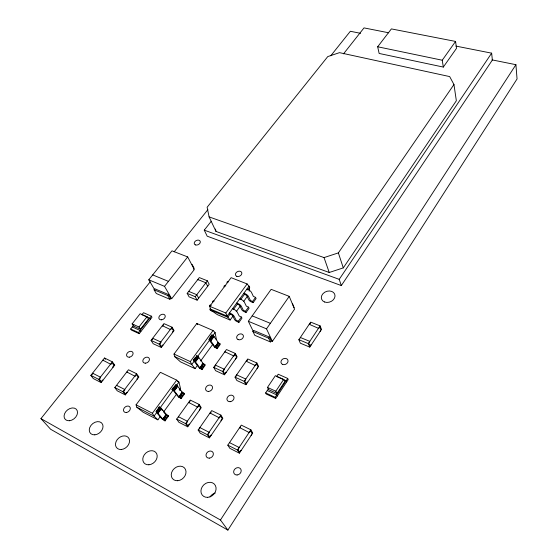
<?xml version="1.0" encoding="UTF-8"?>
<svg xmlns="http://www.w3.org/2000/svg" width="558" height="558" viewBox="0 0 558 558"><rect width="100%" height="100%" fill="white"/><g stroke="black" fill="none" stroke-linecap="round" stroke-linejoin="round"><path stroke-width="0.84" d="M249.203 291.185L249.67 287.244L247.131 283.938L231.131 277.675L209.738 306.314L210.736 310.108L217.439 314.698L230.133 320.048L233.16 315.877M150.242 281.79L40.95 418.619L50.604 429.248L227.894 530.1L517.05 78.957L515.92 64.693L492.023 59.873M227.894 530.1L220.459 519.993L515.92 64.693M239.368 453.187L252.732 433.05L250.884 429.82L241.3 425.119L227.817 445.138L229.798 448.297L239.368 453.187L237.429 450.034L227.817 445.138M268.649 388.459L265.65 392.923L266.222 394.032L275.715 398.412L288.221 379.566L287.691 378.436L278.219 374.23L276.663 376.538L286.142 380.765L286.679 381.895M309.76 347.111L321.485 329.436L320.104 325.886L310.694 322.119L298.858 339.696L300.35 343.191L309.76 347.111L308.302 343.609L298.858 339.696M276.935 393.46L275.812 391.214L283.687 379.405L275.366 375.694L267.477 387.412L268.621 389.651L276.935 393.46L284.768 381.672L283.687 379.405M237.429 450.034L250.884 429.82M308.302 343.609L320.104 325.886M275.715 398.412L275.157 397.303L287.691 378.436M211.266 221.261L204.249 230.14L207.192 236.187L341.322 285.57L492.358 60.048L491.647 53.163L455.907 46.091M341.322 285.57L339.215 279.356L491.647 53.163M239.849 427.958L240.679 426.717M310.485 323.061L309.39 324.693L309.23 324.296L318.799 328.474L319.894 326.828L320.976 329.59L320.034 331.619M343.289 267.889L456.346 100.74L453.961 84.53L449.671 76.585L339.494 52.654L327.769 56.581L207.123 207.269L209.104 216.902L215.988 231.424L329.241 272.485L343.289 267.889L338.364 252.893L453.961 84.53M209.417 437.884L222.858 418.34L220.891 415.103L211.698 410.597L198.139 430.023L200.245 433.196L209.417 437.884L207.353 434.717L198.139 430.023M245.994 384.706L258.591 366.39L256.868 362.986L247.745 358.947L235.037 377.159L236.878 380.5L245.994 384.706L244.188 381.358L235.037 377.159M270.477 341.963L271.23 340.868L269.458 337.088L253.695 330.448L252.934 331.529L254.776 335.302L270.477 341.963L268.698 338.19L252.934 331.529M207.353 434.717L220.891 415.103M244.188 381.358L256.868 362.986M271.23 340.868L272.367 341.35L294.561 309.181L289.239 296.361L271.153 289.337L248.331 321.275L253.667 332.198M268.698 338.19L269.458 337.088M199.234 429.151L199.855 427.567L209.062 432.241L209.292 432.596L208.008 434.452L209.613 436.914L210.889 435.066L211.119 435.414M211.084 412.16L210.247 413.359L210.024 412.997L219.44 417.893L220.696 416.073L222.23 418.591L220.982 420.404L221.198 420.76M236.041 376.378L236.641 374.857L245.785 379.042L244.788 381.156L246.19 383.758L247.389 382.021L247.585 382.39M247.55 359.889L246.371 361.577L246.169 361.2L255.494 365.643L256.673 363.935L258.012 366.578L257.036 368.657M272.367 341.35L266.515 328.85L289.239 296.361M187.76 426.821L201.25 407.703L199.199 404.459L190.285 400.086L176.684 419.093L178.867 422.273L187.76 426.821L185.612 423.641L176.684 419.093M224.476 374.781L237.129 356.848L235.323 353.451L226.464 349.531L213.707 367.359L215.632 370.707L224.476 374.781L222.586 371.44L213.707 367.359M443.317 67.072L456.521 48.316L455.565 41.431L391.388 28.904L377.675 46.774L379.14 53.449L443.317 67.072L442.25 60.222L455.565 41.431M185.612 423.641L199.199 404.459M222.586 371.44L235.323 353.451M190.097 401.035L188.834 402.799L188.604 402.437L197.748 407.194L199.011 405.415L200.608 407.933L199.352 409.712L199.583 410.067M214.321 367.171L215.528 365.483L215.318 365.106L224.19 369.166L224.407 369.542L223.2 371.244L224.665 373.846L225.864 372.151L226.074 372.521M241.391 317.028L241.963 318.179L238.936 322.378L238.357 321.227L241.391 317.028L239.201 316.016L237.157 311.985A3.439 1.214 36.1 0 0 233.983 309.334L232.546 308.727M248.519 307.137L249.077 308.302L246.092 312.445L245.527 311.28L248.519 307.137L246.336 306.147L244.341 302.08A3.411 1.249 36.1 0 0 241.202 299.444L239.766 298.851M255.564 297.372L256.108 298.544L253.158 302.638L252.607 301.466L255.564 297.372L253.36 296.375L251.442 292.308A3.39 1.276 36.1 0 0 248.324 289.679L246.887 289.1M166.751 414.81L161.276 408.386L159.442 406.97L155.961 411.734L157.795 413.15L162.748 419.086C164.882 421.374 165.301 412.515 167.965 415.445L168.453 416.149L165.029 420.899L162.12 419.023L156.484 412.474M173.517 387.231L172.066 389.219L174.138 390.76L178.895 396.787C180.966 399.04 181.378 390.412 184.001 393.244L184.468 393.969L181.134 398.586L178.253 396.759L173.238 390.467L171.822 389.596M195.167 357.65L193.298 360.196L195.335 361.717L199.848 367.855C201.836 370.066 202.24 361.73 204.821 364.437L205.253 365.176L202.038 369.633L199.192 367.868L193.933 361.047M218.68 343.051L213.847 336.348L212.11 334.988L208.929 339.334L210.666 340.701L215.004 346.923C216.936 349.106 217.341 340.966 219.88 343.595L220.291 344.349L217.16 348.687L214.335 346.957L209.09 339.975M163.32 419.56L166.842 414.866M179.453 397.261L182.885 392.699M200.392 368.322L203.705 363.921M215.541 347.39L218.771 343.1M165.029 420.899L164.533 420.195L167.965 415.445M181.134 398.586L180.659 397.868L184.001 393.244M202.038 369.633L201.598 368.901L204.821 364.437M217.16 348.687L216.741 347.941L219.88 343.595M162.803 419.149L166.186 414.336M178.895 396.787L182.236 392.169L177.521 386.122L175.721 384.727L172.331 389.358M199.848 367.855L203.07 363.404L198.599 357.246L196.569 355.732M215.004 346.923L218.143 342.584M162.873 419.218L166.242 414.406M179.013 396.919L182.236 392.169M199.966 367.987L203.07 363.404M215.116 347.055L218.199 342.654M162.95 419.288L166.389 414.545M179.09 396.989L182.292 392.232M200.036 368.064L203.126 363.467M215.193 347.132L218.331 342.793M163.041 419.358L166.472 414.615M179.174 397.066L182.438 392.372M200.12 368.134L203.258 363.607M215.269 347.202L218.408 342.863M163.131 419.428L166.563 414.685M179.264 397.136L182.522 392.448M200.21 368.203L203.342 363.676M215.36 347.264L218.499 342.933M163.222 419.497L166.654 414.747M179.362 397.198L182.794 392.644M200.301 368.266L203.614 363.872M215.451 347.334L218.59 342.996M236.194 311.706L240.233 306.147M243.769 301.285L247.306 296.417M179.536 390.035L180.541 388.647L178.93 382.097L176.684 380.137L160.376 372.298L136.068 404.836L136.836 407.256L143.176 412.229L157.879 419.832L160.397 416.366M163.919 411.511L176.516 394.192M216.351 339.376L215.109 332.589L213.058 330.531L196.828 323.494L174.005 354.051L174.619 356.569L180.429 361.828L195.07 368.657L197.602 365.176M200.643 360.991L212.807 344.258M156.526 412.097L160.013 407.333M172.896 389.707L176.279 385.076M194.121 360.67L197.393 356.199M209.48 339.662L212.661 335.316M194.303 361.061L191.764 364.534L195.07 368.657M194.4 360.866L209.529 340.227M209.752 339.857L212.933 335.504M213.079 335.365L215.109 332.589M249.119 286.052L227.169 316.086L230.133 320.048M157.091 412.508L160.571 407.745M173.447 390.119L176.83 385.487M194.665 361.075L197.93 356.604M210.017 340.066L213.198 335.714M157.349 412.725L160.83 407.961M173.698 390.335L177.088 385.697M194.916 361.291L198.181 356.82M210.261 340.275L213.435 335.923M157.586 412.941L161.067 408.177M173.936 390.551L177.318 385.913M195.14 361.5L198.404 357.036M210.478 340.492L213.658 336.139M157.795 413.15L161.276 408.386M174.138 390.76L177.521 386.122M195.335 361.717L198.599 357.246M210.666 340.701L213.847 336.348M238.357 321.227L236.167 320.215L234.102 316.191A3.446 1.2 36.1 0 0 230.914 313.533L229.477 312.926L230.077 314.098L227.769 317.258L210.736 310.108M233.453 309.467L237.317 304.173L236.738 302.994L238.175 303.594A3.425 1.235 36.1 0 1 241.328 306.237L243.337 310.29L245.527 311.28M240.826 299.36L244.76 293.975M247.71 289.937L249.67 287.244M157.97 413.345L161.443 408.582M174.305 390.956L177.688 386.324M195.495 361.912L198.76 357.448M210.826 340.91L214 336.558M210.115 308.944L227.169 316.086L225.809 313.017L247.131 283.938M157.879 419.832L154.05 416.135L152.418 413.248L176.684 380.137M174.619 356.569L191.764 364.534L190.285 361.591L213.058 330.531M158.179 408.191L159.176 406.831M210.024 337.346L211.845 334.856M193.57 360.335L196.834 355.865M156.24 411.909L159.727 407.145M172.61 389.526L176 384.887M193.842 360.489L197.114 356.025M209.201 339.487L212.382 335.142M125.313 394.918L138.893 377.006L136.619 373.755L128.486 369.766L114.802 387.573L117.194 390.774L125.313 394.918L122.941 391.723L114.802 387.573M161.29 347.474L174.082 330.594L172.052 327.211L163.94 323.612L151.044 340.394L153.192 343.728L161.29 347.474L159.163 344.14L151.044 340.394M197.141 300.183L209.18 284.301L207.374 280.807L199.304 277.577L187.167 293.369L189.085 296.828L197.141 300.183L195.258 296.723L187.167 293.369M122.941 391.723L136.619 373.755M159.163 344.14L172.052 327.211M195.258 296.723L207.374 280.807M151.692 340.24L152.501 339.18M162.971 325.544L163.773 324.505M169.925 299.297L170.692 298.307L168.53 294.568L154.852 288.807L154.071 289.783L156.296 293.515L169.925 299.297L167.749 295.559L154.071 289.783M193.347 269.144L194.086 268.189L192.078 264.373M170.692 298.307L171.683 298.725L194.324 269.528L187.69 256.931L171.976 250.828L148.77 279.802L154.81 289.951M140.428 329.241L148.435 318.981L147.019 316.728L140.17 313.687L132.12 323.891L133.585 326.123L140.428 329.241L138.977 327.009L132.12 323.891M151.309 316.149L152.006 317.272L139.221 333.677L138.496 332.568L151.309 316.149L143.497 312.689L141.913 314.705L149.718 318.179L150.423 319.302M167.749 295.559L168.53 294.568M101.131 382.565L114.732 365.113L112.381 361.863L104.534 358.013L90.835 375.367L93.305 378.568L101.131 382.565L98.682 379.363L90.835 375.367M138.977 327.009L147.019 316.728M98.682 379.363L112.381 361.863M91.547 375.178L92.412 374.083M139.221 333.677L131.409 330.092L130.677 328.983L133.899 324.889M171.683 298.725L164.526 286.366L187.69 256.931M343.498 53.861L364.011 27.9L388.689 32.782M174.166 251.832L207.883 209.627M330.768 55.779L350.347 31.269L360.587 33.334M209.104 216.902L324.038 257.587L338.364 252.893M377.675 46.774L442.25 60.222M225.802 285.982L225.516 285.884A3.355 1.235 36.5 0 0 224.107 286.686L224.197 286.896M204.249 230.14L339.215 279.356M211.329 305.372L211.043 305.268A3.397 1.172 36.5 0 0 209.675 306L209.773 306.209M252.607 301.466L250.423 300.49L248.463 296.41A3.404 1.269 36.1 0 0 245.332 293.773L243.902 293.194L244.467 294.38L245.541 294.812A1.36 0.509 36.1 0 1 246.992 296.026L248.756 299.758A2.372 0.879 35.9 0 0 251.274 301.878L253.158 302.638M237.317 304.173L238.392 304.612A1.367 0.495 36.1 0 1 239.856 305.84L241.67 309.544A2.385 0.858 35.9 0 0 244.209 311.671L246.092 312.445M152.704 274.899L168.453 281.378M252.202 315.856L270.372 323.34M148.77 279.802L164.526 286.366M248.331 321.275L266.515 328.85M230.077 314.098L231.151 314.545A1.374 0.481 36.1 0 1 232.623 315.779L234.493 319.455A2.399 0.837 35.9 0 0 237.052 321.589L238.936 322.378M209.738 306.314L225.809 313.017M210.945 309.732L209.766 309.237L210.38 310.387L212.2 311.148A2.358 0.809 36.5 0 0 213.421 311.141M215.723 347.481L216.741 347.941M267.477 387.412L275.812 391.214M132.295 326.925L140.107 330.496L140.832 331.612M267.24 390.565L276.74 394.918L277.298 396.034M152.676 338.274L160.795 341.998L161.025 342.375L159.811 343.972L161.457 346.574L162.671 344.97L162.901 345.339M130.677 328.983L138.496 332.568M265.65 392.923L275.157 397.303M174.005 354.051L190.285 361.591M200.573 368.42L201.598 368.901M177.367 381.344L178.93 382.097L154.05 416.135L136.836 407.256M184.468 393.969L183.177 393.327M113.162 364.339L114.732 365.113M179.634 397.359L180.659 397.868M102.839 360.161L110.944 364.388L112.221 362.763L114.048 365.295L112.786 366.913L113.044 367.276M239.633 427.595L249.426 432.68L250.675 430.804L252.118 433.315L251.079 435.54M229.519 442.613L239.124 447.481L238.071 449.748L239.577 452.203L240.847 450.292L241.056 450.641M167.428 415.626L168.453 416.149M136.068 404.836L152.418 413.248M163.501 419.665L164.533 420.195M40.95 418.619L220.459 519.993M167.156 415.48L166.598 415.124M182.898 393.16L181.594 392.148M218.457 343.449L217.934 343.051M160.055 407.786L160.439 408.135M202.631 363.628L202.219 363.209M161.492 409.412L162.545 410.688M163.599 411.971L165.175 413.89M179.209 389.149L180.22 390.447M92.837 373.532L92.565 373.176L100.412 377.159L100.684 377.515L99.387 379.168L101.291 381.658L102.574 380.005L102.846 380.361M116.796 385.683L116.531 385.327L124.671 389.456L124.936 389.812L123.639 391.514L125.48 393.997L126.764 392.302L127.029 392.658M104.534 358.013L105.483 359.31M196.828 323.494L197.623 324.61M127.05 372.332L126.792 371.97L135.182 376.343L136.452 374.676L138.224 377.201L136.961 378.868L137.212 379.224M178.644 417.049L178.4 416.693L187.328 421.22L187.565 421.576L186.281 423.389L187.948 425.866L189.232 424.052L189.462 424.408M162.573 326.067L162.343 325.691L170.685 329.68L171.878 328.111L173.461 330.741L172.276 332.31L172.499 332.68M188.911 291.764L188.702 291.381L196.786 294.715L198.662 298.181M225.09 352.112L224.888 351.735L233.948 356.053L235.134 354.386L236.543 357.029L235.567 359.066M198.006 279.921L197.804 279.53L205.874 282.773L207.688 286.268M212.842 302.101L212.744 301.892A3.39 1.186 36.5 0 1 214.126 301.146M300.518 337.869L300.35 337.478L309.788 341.37L308.832 343.442L309.969 346.162L311.078 344.495L311.238 344.879M292.545 303.803L294.157 307.681M324.038 257.587L329.241 272.485M215.486 229.024L215.988 231.424M209.989 496.913A8.035 6.801 -44.8 0 1 215.228 493.091M227.099 282.676A3.348 1.249 36.6 0 1 228.515 281.86M230.154 401.704A3.753 3.062 -33.4 0 0 233.718 396.522A3.753 3.062 -33.4 0 0 227.58 397.052A3.753 3.062 -33.4 0 0 230.154 401.704M209.292 458.146A3.955 3.278 -39.8 0 0 213.065 452.573A3.955 3.278 -39.8 0 0 206.711 453.047A3.955 3.278 -39.8 0 0 209.292 458.146M236.815 276.329A3.341 2.504 -25.4 0 0 241.844 273.476A3.341 2.504 -25.4 0 0 237.296 271.732A3.341 2.504 -25.4 0 0 236.815 276.329M195.439 244.913A3.208 2.288 -26.4 0 0 200.294 242.214A3.208 2.288 -26.4 0 0 196.067 240.638A3.208 2.288 -26.4 0 0 195.439 244.913M161.576 319.818A3.432 2.539 -31.5 0 0 165.022 315.333A3.432 2.539 -31.5 0 0 159.518 315.926A3.432 2.539 -31.5 0 0 161.576 319.818M282.571 364.402A3.669 3.006 -26.6 0 0 288.047 361.193A3.669 3.006 -26.6 0 0 282.892 358.975A3.669 3.006 -26.6 0 0 282.571 364.402M208.678 391.437A3.711 2.964 -33.8 0 0 212.256 386.366A3.711 2.964 -33.8 0 0 206.237 386.903A3.711 2.964 -33.8 0 0 208.678 391.437M237.094 474.991A4.025 3.432 -40.4 0 0 240.854 469.243A4.025 3.432 -40.4 0 0 234.318 469.697A4.025 3.432 -40.4 0 0 237.094 474.991M238.092 339.599A3.55 2.797 -28.5 0 0 243.421 336.523A3.55 2.797 -28.5 0 0 238.594 334.465A3.55 2.797 -28.5 0 0 238.092 339.599M129.275 357.19A3.55 2.63 -35 0 0 132.895 352.496A3.55 2.63 -35 0 0 127.308 353.047A3.55 2.63 -35 0 0 129.275 357.19M126.324 412.508A3.753 2.86 -38.8 0 0 130.133 407.417A3.753 2.86 -38.8 0 0 124.274 407.919A3.753 2.86 -38.8 0 0 126.324 412.508M145.617 363.16A3.578 2.692 -34.8 0 0 149.23 358.396A3.578 2.692 -34.8 0 0 143.552 358.947A3.578 2.692 -34.8 0 0 145.617 363.16M324.644 302.011A7.01 5.552 -19.9 0 0 335.03 295.956A7.01 5.552 -19.9 0 0 324.854 292.162A7.01 5.552 -19.9 0 0 324.644 302.011M207.709 497.345A8.189 6.87 -43.8 0 0 215.444 485.627A8.189 6.87 -43.8 0 0 202.38 486.52A8.189 6.87 -43.8 0 0 207.709 497.345M177.681 480.717A8.042 6.557 -42.9 0 0 185.451 469.355A8.042 6.557 -42.9 0 0 172.757 470.282A8.042 6.557 -42.9 0 0 177.681 480.717M148.902 464.779A7.903 6.264 -42.1 0 0 156.707 453.766A7.903 6.264 -42.1 0 0 144.355 454.714A7.903 6.264 -42.1 0 0 148.902 464.779M121.309 449.497A7.77 5.992 -41.5 0 0 129.128 438.804A7.77 5.992 -41.5 0 0 117.11 439.781A7.77 5.992 -41.5 0 0 121.309 449.497M94.818 434.835A7.638 5.74 -40.9 0 0 102.651 424.443A7.638 5.74 -40.9 0 0 90.947 425.433A7.638 5.74 -40.9 0 0 94.818 434.835M69.373 420.739A7.512 5.496 -40.4 0 0 77.213 410.646A7.512 5.496 -40.4 0 0 65.802 411.651A7.512 5.496 -40.4 0 0 69.373 420.739"/></g></svg>
